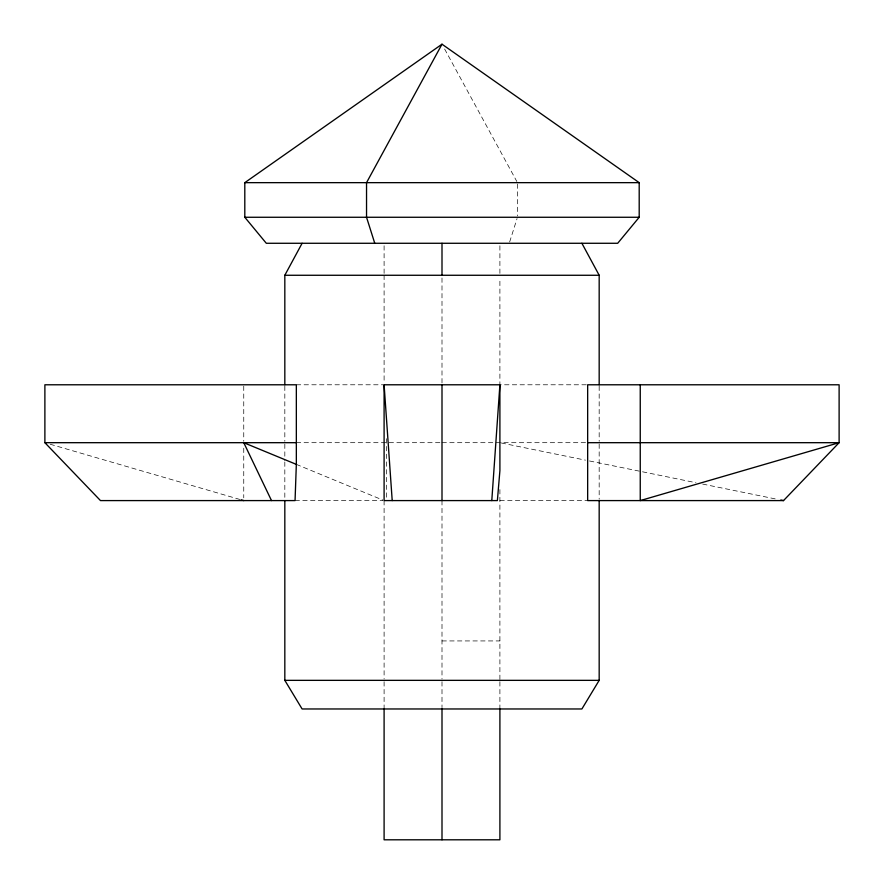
<?xml version="1.0" encoding="UTF-8"?>
<svg xmlns="http://www.w3.org/2000/svg" width="884" height="884" viewBox="0 0 884 884"><rect width="100%" height="100%" fill="white"/><g stroke="black" fill="none" stroke-linecap="round" stroke-linejoin="round"><path stroke-width="0.66" stroke-dasharray="4.42 3.31" d="M509.648 241.973L517.052 218.569M296.339 384.783L382.728 384.783M586.291 384.783L499.902 384.783L499.902 278.007M296.339 442.685L440.619 442.685M442 442.685L586.291 442.685M295.057 500.587L382.728 500.587M499.902 500.587L587.661 500.587M442 640.933L499.902 640.933M501.239 442.961L585.484 460.155M589.506 460.973L695.951 482.708M702.681 484.078L778.13 499.482M50.189 444.232L239.774 499.427M296.339 464.376L382.827 500.057M444.63 49.018L516.808 181.452M599.175 386.164L599.175 441.304M599.175 444.066L599.175 499.206M517.46 183.994L517.46 215.939M499.902 245.774L499.902 273.93M499.902 489.559L499.902 680.349M499.902 681.719L499.902 708.968M442 278.007L442 384.783M442 500.587L442 678.989M442 681.719L442 707.609M386.617 438.696L386.617 499.206M384.098 245.774L384.098 273.93M384.098 275.267L384.098 383.413M384.098 500.587L384.098 678.978M384.098 681.719L384.098 708.968M284.825 386.164L284.825 441.304M284.825 444.066L284.825 460.608M284.825 461.989L284.825 499.206M243.752 386.164L243.752 441.304M243.752 448.199L243.752 497.825"/><path stroke-width="1.33" d="M296.339 464.376L295.057 500.587L100.478 500.587L44.885 442.685L44.885 384.783L296.339 384.783L296.339 464.376L243.752 442.685L271.51 500.587M491.791 500.587L499.902 384.783L384.098 384.783L384.098 500.587L497.383 500.587L499.902 470.619L499.902 384.783M284.825 384.783L284.825 275.267L302.107 243.277M442 44.2L244.802 182.657L244.802 217.265L266.305 243.277L617.695 243.277L639.198 217.265L639.198 182.657L442 44.2L366.54 182.657L366.54 217.265L374.761 243.277M599.175 500.587L599.175 680.349L581.893 708.968L302.107 708.968L284.825 680.349L284.825 500.587M783.522 500.587L839.115 442.685L839.115 384.783L587.661 384.783L587.661 500.587L783.522 500.587L780.826 500.035M244.802 182.657L639.198 182.657M244.802 217.265L639.198 217.265M284.825 275.267L599.175 275.267L599.175 384.783M44.885 442.685L296.339 442.685M587.661 442.685L839.115 442.685L640.248 500.587L640.248 384.783M284.825 680.349L599.175 680.349M241.1 499.814L243.752 500.587M581.893 243.277L599.175 275.267M384.098 384.783L392.209 500.587M499.902 708.968L499.902 839.8L384.098 839.8L384.098 708.968M442 243.277L442 275.267M442 384.783L442 500.587M442 708.968L442 839.8"/></g></svg>
